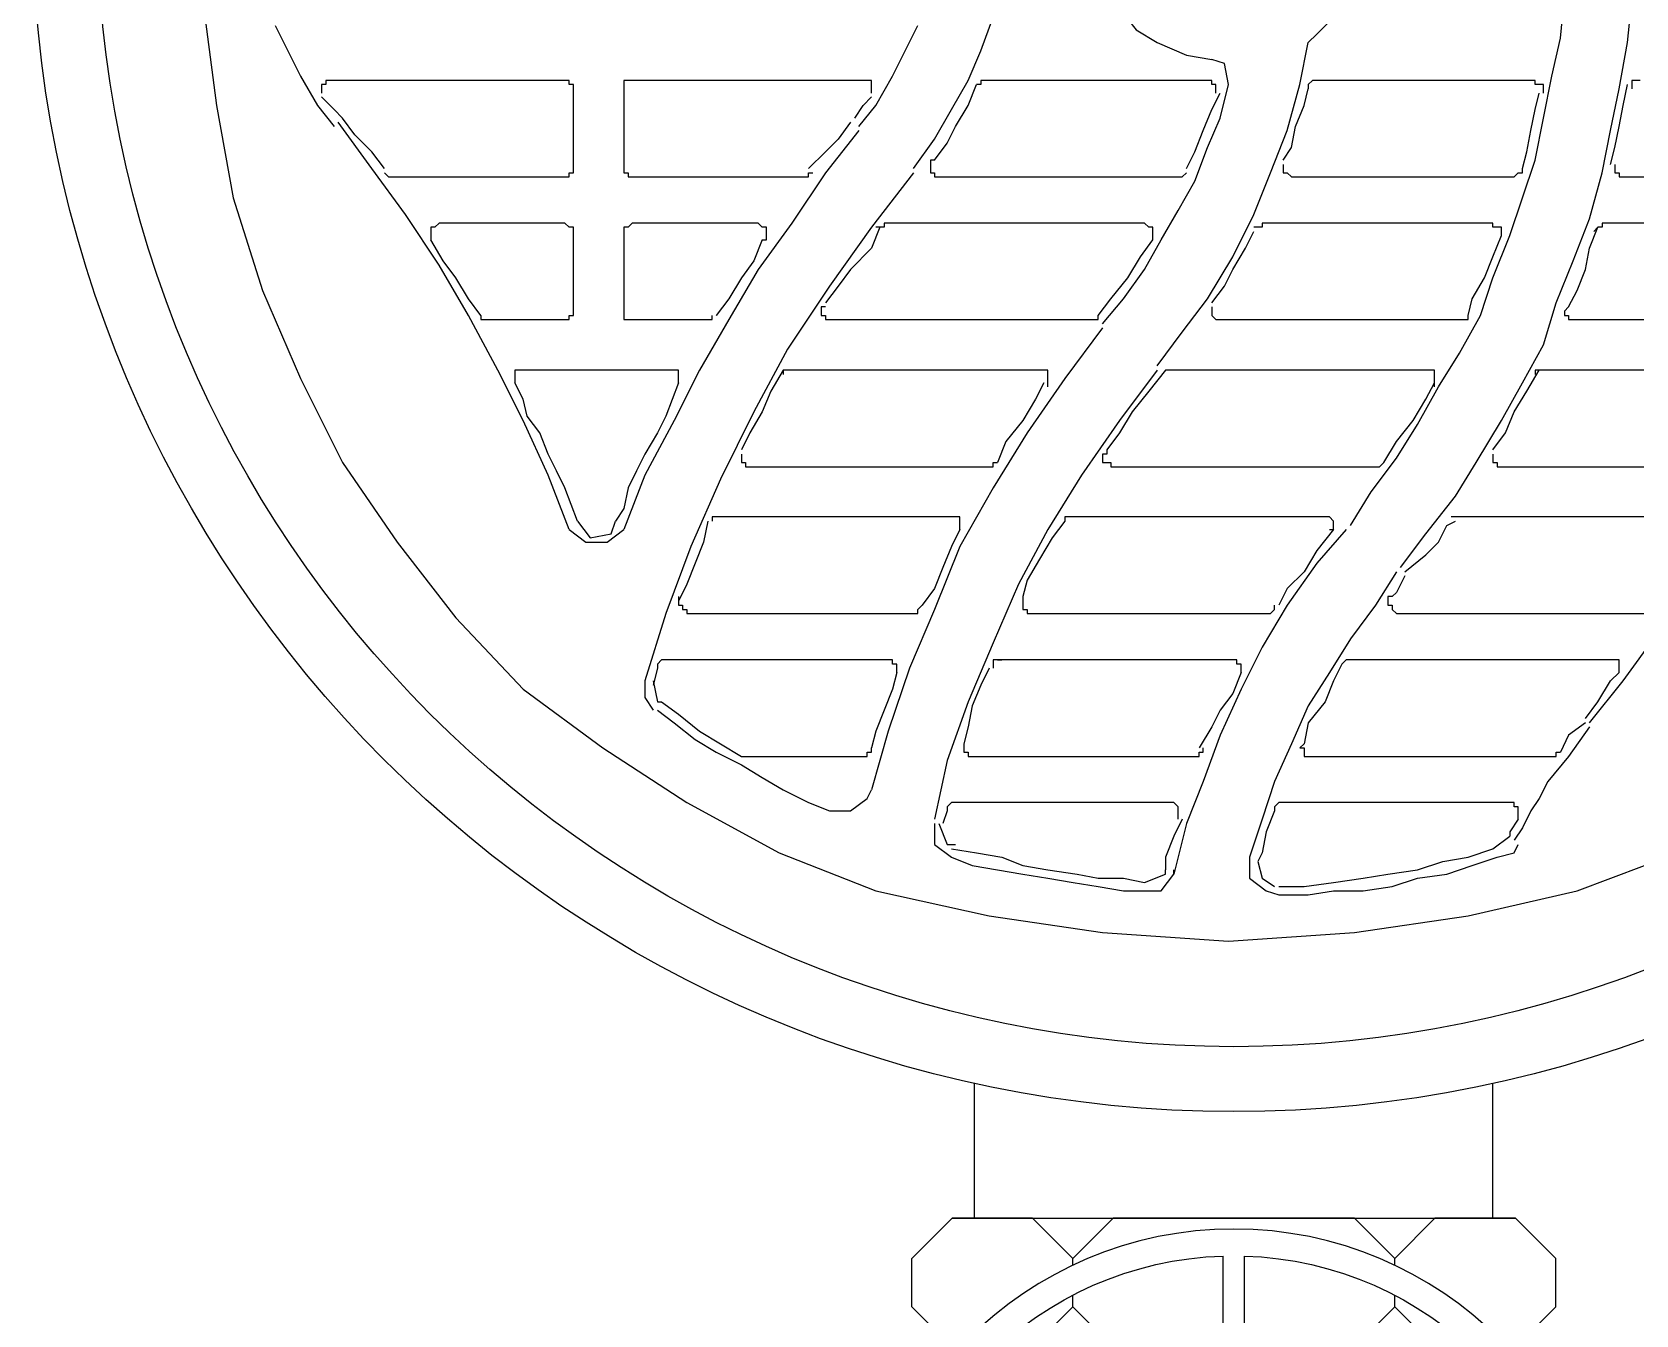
# Model space of a CAD drawing. Extents: x -14808 to 281570, y -29214 to 19989.
# Drawn here: x 309.2 to 482.1, y 10283 to 10421.3 of the extents above; entities that cross this region are included whole.
import ezdxf

# ---------------------------------------------------------------- set-up
doc = ezdxf.new("R2010")
doc.units = 0
doc.header["$LTSCALE"] = 0.25
doc.layers.add('PW-EQPM', color=31, linetype='Continuous')

# ---------------------------------------------------------------- blocks, each defined once
blk = doc.blocks.new('GV-40-T')
for p, q in [((-30, 68.25), (-26.25, 72)), ((26.25, 72), (-26.25, 72)), ((-26.25, 72), (-18.75, 72)), ((-15, 68.25), (-18.75, 72)), ((-15, 68.25), (-11.25, 72)), ((-11.25, 72), (11.25, 72)), ((15, 68.25), (11.25, 72)), ((15, 68.25), (18.75, 72)), ((18.75, 72), (26.25, 72)), ((30, 68.25), (26.25, 72)), ((-30, 63.75), (-30, 68.25)), ((-15, 67.62), (-15, 68.25)), ((-1, 39.87), (-1, 68.48)), ((1, 39.87), (1, 68.48)), ((15, 67.62), (15, 68.25)), ((30, 63.75), (30, 68.25)), ((-15, 63.75), (-15, 64.83)), ((15, 63.75), (15, 64.83)), ((-30, 63.75), (-26.25, 60)), ((-15, 63.75), (-18.61, 60.14)), ((-15, 63.75), (-11.25, 60)), ((15, 63.75), (11.25, 60)), ((15, 63.75), (18.61, 60.14)), ((30, 63.75), (26.25, 60)), ((-25.48, 60), (-26.25, 60)), ((-26.25, 60), (-25.48, 60)), ((-21.91, 60), (-1, 60)), ((-19.78, 60), (-21.91, 60)), ((21.91, 60), (1, 60)), ((19.78, 60), (21.91, 60)), ((25.48, 60), (26.25, 60)), ((26.25, 60), (25.48, 60)), ((26.25, 60), (26.25, 59.15)), ((-24.85, 56.95), (-24.85, 37)), ((26.25, 55.16), (26.25, 37)), ((-3.87, 37), (-32.48, 37)), ((-1.19, 36.2), (-0.2, 36.2)), ((-1.19, 36.2), (-0.2, 36.2)), ((-1.19, 36.2), (-1.19, 35.8)), ((-1.19, 36.2), (-1.19, 35.8)), ((-0.2, 37.19), (-0.2, 36.2)), ((0.2, 37.19), (-0.2, 37.19)), ((0.2, 37.19), (-0.2, 37.19)), ((-0.2, 37.19), (-0.2, 36.2)), ((0.2, 37.19), (0.2, 36.2)), ((0.2, 37.19), (0.2, 36.2)), ((0.2, 36.2), (1.19, 36.2)), ((0.2, 36.2), (1.19, 36.2)), ((1.19, 36.2), (1.19, 35.8)), ((1.19, 36.2), (1.19, 35.8)), ((3.87, 37), (32.48, 37)), ((-3.87, 35), (-32.48, 35)), ((-24.85, 35), (-24.85, 15.05)), ((-1.19, 35.8), (-0.2, 35.8)), ((-1.19, 35.8), (-0.2, 35.8)), ((-0.2, 35.8), (-0.2, 34.81)), ((-0.2, 35.8), (-0.2, 34.81)), ((0.2, 34.81), (-0.2, 34.81)), ((0.2, 34.81), (-0.2, 34.81)), ((0.2, 35.8), (1.19, 35.8)), ((0.2, 35.8), (0.2, 34.81)), ((0.2, 35.8), (0.2, 34.81)), ((0.2, 35.8), (1.19, 35.8)), ((3.87, 35), (32.48, 35)), ((26.25, 35), (26.25, 16.84)), ((-1, 32.13), (-1, 3.52)), ((1, 32.13), (1, 3.52)), ((-30, 8.25), (-26.25, 12)), ((-26.25, 12), (-25.48, 12)), ((-26.25, 12), (-25.48, 12)), ((-21.91, 12), (-1, 12)), ((-21.91, 12), (-19.78, 12)), ((-15, 8.25), (-11.25, 12)), ((1, 12), (21.91, 12)), ((15, 8.25), (11.25, 12)), ((19.78, 12), (21.91, 12)), ((25.48, 12), (26.25, 12)), ((25.48, 12), (26.25, 12)), ((26.25, 12.85), (26.25, 12)), ((30, 8.25), (26.25, 12)), ((-15, 8.25), (-18.61, 11.86)), ((15, 8.25), (18.61, 11.86)), ((-30, 8.25), (-30, 3.75)), ((-15, 8.25), (-15, 7.17)), ((15, 8.25), (15, 7.17)), ((30, 8.25), (30, 3.75)), ((-30, 3.75), (-26.25, 0)), ((-15, 3.75), (-18.75, 0)), ((-15, 4.38), (-15, 3.75)), ((-15, 3.75), (-11.25, 0)), ((15, 3.75), (11.25, 0)), ((15, 4.38), (15, 3.75)), ((15, 3.75), (18.75, 0)), ((30, 3.75), (26.25, 0)), ((26.25, 0), (-26.25, 0)), ((-26.25, 0), (-18.75, 0)), ((-11.25, 0), (11.25, 0)), ((18.75, 0), (26.25, 0))]:
    blk.add_line(p, q)
for radius in [35, 2]:
    blk.add_circle((0, 36), radius)
for radius, start, end in [(32.5, 91.7632, 178.2368), (32.5, 1.7632, 88.2368), (24, 92.388, 177.612), (24, 2.388, 87.612), (4, 75.5225, 104.4775), (4, 165.5225, 194.4775), (4, 345.5225, 14.4775), (32.5, 181.7632, 268.2368), (24, 182.388, 267.612), (32.5, 271.7632, 358.2368), (24, 272.388, 357.612), (4, 255.5225, 284.4775)]:
    blk.add_arc((0, 36), radius, start, end)
blk = doc.blocks.new('P-10 Top')
at = {"lineweight": 25, "ltscale": 1.032}
for p, q in [((-183.62, -130.45), (-183.62, -115.89)), ((-127.73, -130.45), (-127.73, -115.89))]:
    blk.add_line(p, q, dxfattribs=at)
blk.add_lwpolyline([(-266.72, -0.04), (-265.36, -10.46), (-263.54, -20.42), (-260.38, -30.38), (-256.3, -39.88), (-251.78, -48.94), (-245.88, -57.54), (-239.54, -65.7), (-232.3, -73.37), (-223.7, -79.72), (-214.64, -85.62), (-204.68, -91.04), (-194.26, -95.12), (-182.04, -97.84), (-169.82, -99.63), (-156.24, -100.56), (-142.66, -99.63), (-130.41, -97.84), (-118.66, -95.12), (-107.77, -91.04)])
at = {"color": 8}
for points in [[(-117.3, -77.02), (-113.68, -72.48), (-110.06, -67.5), (-106.87, -62.98), (-103.72, -57.54), (-101, -52.56), (-98.28, -47.11), (-96.02, -41.7), (-93.76, -36.26), (-91.94, -30.38), (-90.57, -24.94), (-89.21, -19.06), (-87.85, -13.15), (-86.96, -7.27), (-86.06, -1.4)], [(-117.3, -77.02), (-113.68, -72.48), (-110.06, -67.5), (-106.87, -62.98), (-103.72, -57.54), (-101, -52.56), (-98.28, -47.11), (-96.02, -41.7), (-93.76, -36.26), (-91.94, -30.38), (-90.57, -24.94), (-89.21, -19.06), (-87.85, -13.15), (-86.96, -7.27), (-86.06, -1.4)], [(-143.1, -55.74), (-140.84, -52.09), (-138.12, -48.47), (-135.86, -44.86), (-133.6, -40.77), (-131.34, -37.15), (-129.05, -33.1), (-127.72, -29.02), (-125.9, -24.47), (-124.54, -20.42), (-123.18, -16.34), (-122.28, -11.82), (-121.38, -7.27), (-120.45, -3.19), (-120.02, 1.32)], [(-143.1, -55.74), (-140.84, -52.09), (-138.12, -48.47), (-135.86, -44.86), (-133.6, -40.77), (-131.34, -37.15), (-129.05, -33.1), (-127.72, -29.02), (-125.9, -24.47), (-124.54, -20.42), (-123.18, -16.34), (-122.28, -11.82), (-121.38, -7.27), (-120.45, -3.19), (-120.02, 1.32)], [(-137.68, -60.26), (-134.96, -56.64), (-131.77, -52.56), (-129.52, -48.94), (-126.79, -44.42), (-124.54, -40.34), (-122.28, -36.26), (-120.92, -31.74), (-119.09, -27.19), (-117.3, -22.68), (-115.94, -17.7), (-115.04, -13.15), (-114.11, -8.64), (-113.22, -3.66), (-112.75, 0.86)], [(-137.68, -60.26), (-134.96, -56.64), (-131.77, -52.56), (-129.52, -48.94), (-126.79, -44.42), (-124.54, -40.34), (-122.28, -36.26), (-120.92, -31.74), (-119.09, -27.19), (-117.3, -22.68), (-115.94, -17.7), (-115.04, -13.15), (-114.11, -8.64), (-113.22, -3.66), (-112.75, 0.86)], [(-190.2, -17.23), (-187.94, -14.08), (-186.12, -10.89), (-184.3, -7.74), (-182.93, -4.55), (-181.6, -0.93)], [(-190.2, -17.23), (-187.94, -14.08), (-186.12, -10.89), (-184.3, -7.74), (-182.93, -4.55), (-181.6, -0.93)], [(-196.08, -12.72), (-194.26, -10.46), (-192.46, -7.27), (-191.1, -4.55), (-189.74, -1.83)], [(-259.02, -1.83), (-257.66, -4.55), (-256.3, -7.27), (-254.48, -10.46), (-252.68, -12.72)], [(-196.08, -12.72), (-194.26, -10.46), (-192.46, -7.27), (-191.1, -4.55), (-189.74, -1.83)], [(-259.02, -1.83), (-257.66, -4.55), (-256.3, -7.27), (-254.48, -10.46), (-252.68, -12.72)], [(-158.04, 26.69), (-160.76, 25.76), (-163.94, 24.86), (-166.2, 23.5), (-168, 21.24), (-169.82, 18.99), (-171.18, 16.26), (-172.08, 13.54), (-172.54, 10.39), (-172.08, 7.67), (-171.18, 4.48), (-169.82, 2.22), (-168, -0.04), (-166.2, -2.29), (-163.94, -3.66), (-160.76, -5.02), (-158.04, -5.48)], [(-158.04, 26.69), (-160.76, 25.76), (-163.94, 24.86), (-166.2, 23.5), (-168, 21.24), (-169.82, 18.99), (-171.18, 16.26), (-172.08, 13.54), (-172.54, 10.39), (-172.08, 7.67), (-171.18, 4.48), (-169.82, 2.22), (-168, -0.04), (-166.2, -2.29), (-163.94, -3.66), (-160.76, -5.02), (-158.04, -5.48)], [(-146.71, -2.76), (-145.35, -1.4), (-143.1, 1.32), (-141.73, 3.15), (-140.84, 4.94), (-140.37, 6.77), (-139.94, 10.39), (-139.94, 12.65), (-140.37, 14.47), (-140.84, 16.26), (-141.73, 18.09), (-143.1, 19.88), (-145.35, 22.61), (-146.71, 23.5)], [(-146.71, -2.76), (-145.35, -1.4), (-143.1, 1.32), (-141.73, 3.15), (-140.84, 4.94), (-140.37, 6.77), (-139.94, 10.39), (-139.94, 12.65), (-140.37, 14.47), (-140.84, 16.26), (-141.73, 18.09), (-143.1, 19.88), (-145.35, 22.61), (-146.71, 23.5)], [(-146.71, -2.76), (-147.64, -3.66)], [(-146.71, -2.76), (-147.64, -3.66)], [(-163.94, -38.51), (-161.22, -34.9), (-158.5, -31.28), (-155.78, -26.76), (-153.52, -22.21), (-151.69, -17.7), (-149.9, -13.15), (-148.54, -8.17), (-147.64, -3.66)], [(-163.94, -38.51), (-161.22, -34.9), (-158.5, -31.28), (-155.78, -26.76), (-153.52, -22.21), (-151.69, -17.7), (-149.9, -13.15), (-148.54, -8.17), (-147.64, -3.66)], [(-156.24, -8.17), (-156.67, -5.91), (-158.04, -5.48)], [(-156.24, -8.17), (-156.67, -5.91), (-158.04, -5.48)], [(-253.14, -7.74), (-253.14, -7.74), (-253.14, -7.74), (-253.14, -7.74), (-253.14, -7.74), (-253.58, -7.74), (-253.58, -7.74), (-253.58, -8.17), (-254.04, -8.17), (-254.04, -8.17), (-254.04, -8.17), (-254.04, -8.17), (-254.04, -8.17), (-254.04, -8.64), (-254.04, -8.64), (-254.04, -8.64), (-254.04, -9.1), (-254.04, -9.1), (-254.04, -9.1), (-254.04, -9.1), (-254.04, -9.1), (-254.04, -9.1)], [(-228.22, -7.74), (-253.14, -7.74)], [(-226.86, -8.64), (-226.86, -8.64), (-226.86, -8.64), (-226.86, -8.17), (-226.86, -8.17), (-226.86, -8.17), (-227.32, -8.17), (-227.32, -8.17), (-227.32, -8.17), (-227.32, -7.74), (-227.32, -7.74), (-227.32, -7.74), (-227.32, -7.74), (-227.78, -7.74), (-227.78, -7.74), (-228.22, -7.74)], [(-226.86, -17.23), (-226.86, -8.64)], [(-220.54, -7.74), (-220.54, -7.74), (-220.54, -7.74), (-220.98, -7.74), (-220.98, -7.74), (-221.44, -7.74), (-221.44, -7.74), (-221.44, -8.17), (-221.44, -8.17), (-221.44, -8.17), (-221.44, -8.17), (-221.44, -8.17), (-221.44, -8.17), (-221.44, -8.64), (-221.44, -8.64), (-221.44, -8.64)], [(-221.44, -8.64), (-221.44, -17.23)], [(-195.62, -7.74), (-220.54, -7.74)], [(-194.72, -9.1), (-194.72, -9.1), (-194.72, -9.1), (-194.72, -9.1), (-194.72, -9.1), (-194.72, -9.1), (-194.72, -8.64), (-194.72, -8.64), (-194.72, -8.64), (-194.72, -8.17), (-194.72, -8.17), (-194.72, -8.17), (-194.72, -8.17), (-194.72, -8.17), (-194.72, -8.17), (-194.72, -7.74), (-194.72, -7.74), (-195.18, -7.74), (-195.18, -7.74), (-195.62, -7.74), (-195.62, -7.74), (-195.62, -7.74)], [(-187.94, -16.34), (-186.58, -14.51), (-185.66, -12.72), (-184.3, -10.46), (-183.4, -8.17)], [(-187.94, -16.34), (-186.58, -14.51), (-185.66, -12.72), (-184.3, -10.46), (-183.4, -8.17)], [(-182.93, -7.74), (-182.93, -7.74), (-182.93, -8.17), (-182.93, -8.17), (-183.4, -8.17), (-183.4, -8.17)], [(-183.4, -8.17), (-183.4, -8.17)], [(-182.5, -7.74), (-182.5, -7.74), (-182.5, -7.74), (-182.93, -7.74), (-182.93, -7.74), (-182.93, -7.74)], [(-182.93, -7.74), (-182.93, -7.74)], [(-158.5, -7.74), (-182.5, -7.74)], [(-169.82, -34), (-167.56, -31.28), (-165.3, -28.12), (-163.48, -24.94), (-161.65, -21.78), (-159.86, -18.59), (-158.5, -14.98), (-157.14, -11.82), (-156.24, -8.17)], [(-169.82, -34), (-167.56, -31.28), (-165.3, -28.12), (-163.48, -24.94), (-161.65, -21.78), (-159.86, -18.59), (-158.5, -14.98), (-157.14, -11.82), (-156.24, -8.17)], [(-157.6, -9.1), (-157.6, -9.1), (-157.6, -9.1), (-157.6, -8.64), (-157.6, -8.64), (-157.6, -8.64), (-157.6, -8.17), (-157.6, -8.17), (-157.6, -8.17), (-157.6, -8.17), (-158.04, -8.17), (-158.04, -8.17), (-158.04, -7.74), (-158.04, -7.74), (-158.04, -7.74), (-158.04, -7.74), (-158.5, -7.74), (-158.5, -7.74), (-158.5, -7.74)], [(-150.33, -16.34), (-149.44, -14.98), (-149, -12.72), (-148.08, -10.46), (-147.64, -8.64)], [(-150.33, -16.34), (-149.44, -14.98), (-149, -12.72), (-148.08, -10.46), (-147.64, -8.64)], [(-147.18, -7.74), (-147.64, -8.17), (-147.64, -8.17), (-147.64, -8.17), (-147.64, -8.17)], [(-147.64, -8.17), (-147.64, -8.17), (-147.64, -8.64)], [(-146.71, -7.74), (-146.71, -7.74), (-146.71, -7.74), (-146.71, -7.74), (-147.18, -7.74), (-147.18, -7.74)], [(-147.18, -7.74), (-147.18, -7.74)], [(-123.64, -7.74), (-146.71, -7.74)], [(-122.28, -9.1), (-122.28, -9.1), (-122.28, -8.64), (-122.28, -8.64), (-122.28, -8.17), (-122.74, -8.17), (-122.74, -8.17), (-122.74, -8.17), (-122.74, -8.17), (-123.18, -8.17), (-123.18, -7.74), (-123.18, -7.74), (-123.18, -7.74), (-123.18, -7.74), (-123.64, -7.74), (-123.64, -7.74)], [(-115.04, -16.8), (-114.58, -14.98), (-114.11, -12.72), (-113.68, -10.46), (-113.22, -8.17)], [(-115.04, -16.8), (-114.58, -14.98), (-114.11, -12.72), (-113.68, -10.46), (-113.22, -8.17)], [(-111.85, -7.74), (-111.85, -7.74), (-112.32, -7.74), (-112.32, -7.74), (-112.75, -7.74)], [(-112.75, -7.74), (-112.75, -8.17)], [(-112.75, -8.17), (-112.75, -8.17), (-112.75, -8.64)], [(-112.75, -8.17), (-112.75, -8.17), (-112.75, -8.17), (-112.75, -8.17), (-112.75, -8.17)], [(-254.04, -9.53), (-252.68, -10.89), (-251.78, -11.82)], [(-254.04, -9.53), (-252.68, -10.89), (-251.78, -11.82)], [(-196.54, -11.82), (-195.62, -10.46), (-194.72, -9.53)], [(-196.54, -11.82), (-195.62, -10.46), (-194.72, -9.53)], [(-160.76, -17.23), (-159.86, -15.44), (-158.96, -13.15), (-158.04, -10.89), (-157.14, -9.1)], [(-160.76, -17.23), (-159.86, -15.44), (-158.96, -13.15), (-158.04, -10.89), (-157.14, -9.1)], [(-124.54, -17.23), (-124.07, -15.44), (-123.64, -13.15), (-123.18, -10.89), (-122.74, -9.1)], [(-124.54, -17.23), (-124.07, -15.44), (-123.64, -13.15), (-123.18, -10.89), (-122.74, -9.1)], [(-247.24, -17.23), (-248.6, -15.44), (-250.42, -13.61), (-251.78, -11.82)], [(-247.24, -17.23), (-248.6, -15.44), (-250.42, -13.61), (-251.78, -11.82)], [(-227.32, -56.18), (-229.58, -50.3), (-232.3, -44.42), (-235.02, -38.98), (-238.18, -33.1), (-241.36, -27.66), (-244.98, -22.21), (-248.6, -17.23), (-252.22, -12.25)], [(-227.32, -56.18), (-229.58, -50.3), (-232.3, -44.42), (-235.02, -38.98), (-238.18, -33.1), (-241.36, -27.66), (-244.98, -22.21), (-248.6, -17.23), (-252.22, -12.25)], [(-196.08, -13.15), (-199.7, -17.7), (-203.32, -23.14), (-206.94, -28.12), (-210.12, -33.53), (-213.28, -38.98), (-216, -44.42), (-219.18, -50.3), (-221.44, -56.18)], [(-196.08, -13.15), (-199.7, -17.7), (-203.32, -23.14), (-206.94, -28.12), (-210.12, -33.53), (-213.28, -38.98), (-216, -44.42), (-219.18, -50.3), (-221.44, -56.18)], [(-196.98, -12.25), (-198.34, -14.08), (-199.7, -15.44), (-201.52, -17.23)], [(-196.98, -12.25), (-198.34, -14.08), (-199.7, -15.44), (-201.52, -17.23)], [(-228.22, -18.13), (-227.78, -18.13), (-227.78, -18.13), (-227.32, -18.13), (-227.32, -17.7), (-227.32, -17.7), (-227.32, -17.7), (-227.32, -17.7), (-227.32, -17.7), (-227.32, -17.7), (-226.86, -17.7), (-226.86, -17.7), (-226.86, -17.23), (-226.86, -17.23), (-226.86, -17.23), (-226.86, -17.23)], [(-221.44, -17.23), (-221.44, -17.23), (-221.44, -17.23), (-221.44, -17.23), (-221.44, -17.7), (-221.44, -17.7), (-221.44, -17.7), (-221.44, -17.7), (-221.44, -17.7), (-221.44, -17.7), (-221.44, -17.7), (-220.98, -17.7), (-220.98, -18.13), (-220.54, -18.13), (-220.54, -18.13), (-220.54, -18.13)], [(-187.94, -16.34), (-188.38, -16.34), (-188.38, -16.8), (-188.38, -16.8), (-188.38, -16.8), (-188.38, -17.23), (-188.38, -17.23), (-188.38, -17.23), (-188.38, -17.23), (-188.38, -17.23), (-188.38, -17.7), (-188.38, -17.7), (-187.94, -17.7), (-187.94, -17.7), (-187.94, -17.7), (-187.94, -17.7), (-187.94, -17.7), (-187.94, -17.7), (-187.94, -18.13), (-187.48, -18.13), (-187.48, -18.13), (-187.48, -18.13)], [(-150.33, -16.8), (-150.33, -16.8), (-150.33, -17.23), (-150.33, -17.23), (-150.33, -17.23), (-150.33, -17.23), (-150.33, -17.23), (-150.33, -17.7), (-149.9, -17.7), (-149.9, -17.7), (-149.9, -17.7), (-149.9, -17.7), (-149.9, -17.7), (-149.9, -17.7), (-149.9, -17.7), (-149.44, -18.13), (-149.44, -18.13), (-149.44, -18.13), (-149, -18.13)], [(-124.54, -17.7), (-124.54, -17.23), (-124.54, -17.23)], [(-114.58, -16.8), (-114.58, -17.23), (-114.58, -17.23), (-114.58, -17.23), (-114.58, -17.23), (-114.58, -17.23), (-114.58, -17.23), (-114.58, -17.7), (-114.58, -17.7), (-114.58, -17.7), (-114.11, -17.7), (-114.11, -17.7), (-114.11, -17.7), (-114.11, -17.7), (-114.11, -18.13), (-114.11, -18.13), (-113.68, -18.13), (-113.68, -18.13), (-113.68, -18.13)], [(-247.24, -17.7), (-247.24, -17.7), (-247.24, -17.7), (-247.24, -17.7), (-246.8, -18.13)], [(-247.24, -17.7), (-247.24, -17.7), (-247.24, -17.7)], [(-246.8, -18.13), (-246.8, -18.13), (-246.34, -18.13)], [(-246.34, -18.13), (-228.22, -18.13)], [(-246.34, -18.13), (-246.34, -18.13)], [(-220.54, -18.13), (-201.96, -18.13)], [(-190.2, -17.7), (-194.72, -23.57), (-199.24, -29.92), (-203.78, -36.72), (-207.4, -43.49), (-211.02, -50.73), (-214.2, -58), (-216.9, -65.24), (-219.18, -72.48)], [(-190.2, -17.7), (-194.72, -23.57), (-199.24, -29.92), (-203.78, -36.72), (-207.4, -43.49), (-211.02, -50.73), (-214.2, -58), (-216.9, -65.24), (-219.18, -72.48)], [(-201.96, -18.13), (-201.96, -18.13), (-201.52, -18.13), (-201.52, -18.13)], [(-201.52, -18.13), (-201.52, -17.7), (-201.52, -17.7), (-201.52, -17.7), (-201.52, -17.7)], [(-201.52, -17.7), (-201.52, -17.7), (-201.06, -17.7)], [(-187.48, -18.13), (-161.65, -18.13)], [(-161.65, -18.13), (-161.65, -18.13), (-161.22, -18.13), (-161.22, -18.13), (-161.22, -18.13), (-160.76, -17.7)], [(-160.76, -17.7), (-160.76, -17.7)], [(-160.76, -17.7), (-160.76, -17.7), (-160.76, -17.7), (-160.76, -17.7), (-160.76, -17.7), (-160.76, -17.7)], [(-160.76, -17.7), (-160.76, -17.7)], [(-149, -18.13), (-125.43, -18.13)], [(-125.43, -18.13), (-125.43, -18.13), (-125.43, -18.13), (-125.43, -18.13), (-125, -17.7), (-125, -17.7)], [(-125, -17.7), (-124.54, -17.7), (-124.54, -17.7), (-124.54, -17.7), (-124.54, -17.7)], [(-125, -17.7), (-125, -17.7)], [(-113.68, -18.13), (-90.57, -18.13)], [(-241.36, -23.14), (-241.36, -23.14), (-241.36, -23.14), (-241.82, -23.57), (-241.82, -23.57), (-241.82, -23.57), (-242.26, -23.57), (-242.26, -23.57), (-242.26, -23.57), (-242.26, -23.57), (-242.26, -23.57), (-242.26, -23.57), (-242.26, -24.04), (-242.26, -24.04), (-242.26, -24.47), (-242.26, -24.47), (-242.26, -24.47), (-242.26, -24.47), (-242.26, -24.47), (-242.26, -24.47), (-242.26, -24.94), (-242.26, -24.94)], [(-228.22, -23.14), (-241.36, -23.14)], [(-226.86, -24.47), (-226.86, -24.47), (-226.86, -24.04), (-226.86, -24.04), (-226.86, -24.04), (-226.86, -23.57), (-227.32, -23.57), (-227.32, -23.57), (-227.32, -23.57), (-227.32, -23.57), (-227.32, -23.57), (-227.32, -23.57), (-227.32, -23.57), (-227.78, -23.14), (-227.78, -23.14), (-228.22, -23.14)], [(-220.54, -23.14), (-220.54, -23.14), (-220.54, -23.14), (-220.98, -23.57), (-220.98, -23.57), (-221.44, -23.57), (-221.44, -23.57), (-221.44, -23.57), (-221.44, -23.57), (-221.44, -23.57), (-221.44, -23.57), (-221.44, -24.04), (-221.44, -24.04), (-221.44, -24.04), (-221.44, -24.47), (-221.44, -24.47)], [(-207.4, -23.14), (-220.54, -23.14)], [(-206.5, -24.94), (-206.04, -24.94), (-206.04, -24.47), (-206.04, -24.47), (-206.04, -24.47), (-206.04, -24.47), (-206.04, -24.47), (-206.04, -24.47), (-206.04, -24.04), (-206.04, -24.04), (-206.04, -23.57), (-206.04, -23.57), (-206.5, -23.57), (-206.5, -23.57), (-206.5, -23.57), (-206.5, -23.57), (-206.5, -23.57), (-206.5, -23.57), (-206.5, -23.57), (-206.94, -23.14), (-206.94, -23.14), (-207.4, -23.14)], [(-193.82, -23.57), (-194.72, -25.83), (-196.98, -28.12), (-198.34, -29.92), (-199.7, -31.74)], [(-193.82, -23.57), (-194.72, -25.83), (-196.98, -28.12), (-198.34, -29.92), (-199.7, -31.74)], [(-193.82, -23.57), (-193.82, -23.57), (-194.26, -23.57)], [(-193.36, -23.57), (-193.36, -23.57), (-193.82, -23.57), (-193.82, -23.57), (-193.82, -23.57)], [(-193.36, -23.14), (-193.36, -23.14), (-193.36, -23.14), (-193.36, -23.57)], [(-165.3, -23.14), (-193.36, -23.14)], [(-164.38, -24.94), (-164.38, -24.94), (-164.38, -24.47), (-164.38, -24.47), (-164.38, -24.47), (-164.38, -24.47), (-164.38, -24.04), (-164.38, -24.04), (-164.38, -24.04), (-164.38, -23.57), (-164.38, -23.57), (-164.38, -23.57), (-164.38, -23.57), (-164.38, -23.57), (-164.84, -23.57), (-164.84, -23.57), (-165.3, -23.14), (-165.3, -23.14), (-165.3, -23.14)], [(-158.04, -31.74), (-156.67, -29.92), (-155.78, -28.12), (-154.42, -25.83), (-153.52, -24.04)], [(-158.04, -31.74), (-156.67, -29.92), (-155.78, -28.12), (-154.42, -25.83), (-153.52, -24.04)], [(-153.06, -23.57), (-153.52, -23.57)], [(-152.62, -23.57), (-152.62, -23.57), (-153.06, -23.57), (-153.06, -23.57), (-153.06, -23.57), (-153.06, -23.57)], [(-152.16, -23.14), (-152.62, -23.14), (-152.62, -23.14), (-152.62, -23.14), (-152.62, -23.57), (-152.62, -23.57)], [(-152.62, -23.57), (-152.62, -23.57)], [(-127.72, -23.14), (-152.16, -23.14)], [(-126.79, -24.47), (-126.79, -24.47), (-126.79, -24.47), (-126.79, -24.47), (-126.79, -24.47), (-126.79, -24.04), (-126.79, -24.04), (-126.79, -24.04), (-126.79, -23.57), (-126.79, -23.57), (-126.79, -23.57), (-127.26, -23.57), (-127.26, -23.57), (-127.26, -23.57), (-127.72, -23.57), (-127.72, -23.57), (-127.72, -23.14), (-127.72, -23.14), (-127.72, -23.14)], [(-119.56, -32.17), (-118.66, -30.38), (-117.73, -28.12), (-117.3, -25.83), (-116.4, -23.57)], [(-119.56, -32.17), (-118.66, -30.38), (-117.73, -28.12), (-117.3, -25.83), (-116.4, -23.57)], [(-116.4, -23.57), (-116.83, -24.04), (-116.83, -24.04)], [(-115.94, -23.14), (-115.94, -23.14), (-115.94, -23.14), (-115.94, -23.57), (-116.4, -23.57), (-116.4, -23.57)], [(-116.4, -23.57), (-116.4, -23.57), (-116.4, -23.57), (-116.4, -23.57), (-116.4, -23.57)], [(-116.4, -23.57), (-116.4, -23.57)], [(-92.4, -23.14), (-115.94, -23.14)], [(-236.84, -33.1), (-238.18, -31.28), (-239.54, -29.02), (-240.9, -27.19), (-242.26, -24.94)], [(-236.84, -33.1), (-238.18, -31.28), (-239.54, -29.02), (-240.9, -27.19), (-242.26, -24.94)], [(-226.86, -32.64), (-226.86, -24.47)], [(-221.44, -24.47), (-221.44, -32.64)], [(-206.5, -24.94), (-207.4, -27.19), (-208.76, -29.02), (-210.12, -31.28), (-211.48, -33.1)], [(-206.5, -24.94), (-207.4, -27.19), (-208.76, -29.02), (-210.12, -31.28), (-211.48, -33.1)], [(-170.28, -33.1), (-168.92, -31.28), (-167.1, -29.02), (-165.74, -26.76), (-164.38, -24.94)], [(-170.28, -33.1), (-168.92, -31.28), (-167.1, -29.02), (-165.74, -26.76), (-164.38, -24.94)], [(-130.41, -33.1), (-129.98, -31.28), (-128.62, -29.02), (-127.72, -26.76), (-126.79, -24.47)], [(-130.41, -33.1), (-129.98, -31.28), (-128.62, -29.02), (-127.72, -26.76), (-126.79, -24.47)], [(-228.22, -33.53), (-227.78, -33.53), (-227.78, -33.53), (-227.32, -33.53), (-227.32, -33.53), (-227.32, -33.53), (-227.32, -33.53), (-227.32, -33.53), (-227.32, -33.1), (-227.32, -33.1), (-226.86, -33.1), (-226.86, -33.1), (-226.86, -33.1), (-226.86, -33.1), (-226.86, -32.64), (-226.86, -32.64)], [(-221.44, -32.64), (-221.44, -32.64), (-221.44, -33.1), (-221.44, -33.1), (-221.44, -33.1), (-221.44, -33.1), (-221.44, -33.1), (-221.44, -33.1), (-221.44, -33.53), (-221.44, -33.53), (-221.44, -33.53), (-220.98, -33.53), (-220.98, -33.53), (-220.54, -33.53), (-220.54, -33.53), (-220.54, -33.53)], [(-199.7, -32.17), (-200.16, -32.17), (-200.16, -32.64), (-200.16, -32.64), (-200.16, -32.64), (-200.16, -32.64), (-200.16, -32.64), (-200.16, -33.1), (-200.16, -33.1), (-200.16, -33.1), (-199.7, -33.1), (-199.7, -33.1), (-199.7, -33.53), (-199.24, -33.53), (-199.24, -33.53), (-199.24, -33.53), (-199.24, -33.53), (-199.24, -33.53), (-198.8, -33.53)], [(-158.04, -32.17), (-158.04, -32.17), (-158.04, -32.64), (-158.04, -32.64), (-158.04, -32.64), (-158.04, -32.64), (-158.04, -32.64), (-158.04, -33.1), (-158.04, -33.1), (-158.04, -33.1), (-158.04, -33.1), (-158.04, -33.1), (-157.6, -33.53), (-157.6, -33.53), (-157.6, -33.53), (-157.14, -33.53), (-157.14, -33.53), (-157.14, -33.53), (-157.14, -33.53)], [(-119.56, -32.17), (-120.02, -32.64), (-120.02, -32.64), (-120.02, -32.64), (-120.02, -32.64), (-120.02, -32.64), (-120.02, -33.1), (-119.56, -33.1), (-119.56, -33.1), (-119.56, -33.1), (-119.56, -33.1), (-119.56, -33.1), (-119.56, -33.53), (-119.56, -33.53), (-119.56, -33.53), (-119.09, -33.53), (-119.09, -33.53), (-118.66, -33.53), (-118.66, -33.53)], [(-236.84, -33.1), (-236.84, -33.1), (-236.84, -33.53), (-236.84, -33.53), (-236.84, -33.53)], [(-236.84, -33.1), (-236.84, -33.1)], [(-236.84, -33.53), (-236.38, -33.53), (-236.38, -33.53), (-236.38, -33.53)], [(-236.38, -33.53), (-228.22, -33.53)], [(-236.38, -33.53), (-236.38, -33.53)], [(-220.54, -33.53), (-212.38, -33.53)], [(-212.38, -33.53), (-212.38, -33.53), (-211.92, -33.53), (-211.92, -33.53), (-211.92, -33.53)], [(-211.92, -33.53), (-211.92, -33.53), (-211.92, -33.53), (-211.92, -33.1)], [(-211.48, -33.1), (-211.48, -33.1)], [(-211.48, -33.1), (-211.48, -33.1)], [(-198.8, -33.53), (-171.18, -33.53)], [(-169.82, -34.43), (-173.9, -39.88), (-177.95, -45.75), (-181.6, -51.66), (-185.22, -58), (-187.94, -64.78), (-190.64, -71.12), (-192.92, -77.92), (-194.72, -84.26)], [(-169.82, -34.43), (-173.9, -39.88), (-177.95, -45.75), (-181.6, -51.66), (-185.22, -58), (-187.94, -64.78), (-190.64, -71.12), (-192.92, -77.92), (-194.72, -84.26)], [(-171.18, -33.53), (-171.18, -33.53), (-170.72, -33.53)], [(-170.72, -33.53), (-170.72, -33.53)], [(-170.72, -33.53), (-170.72, -33.53), (-170.28, -33.53), (-170.28, -33.53), (-170.28, -33.53)], [(-170.28, -33.1), (-170.28, -33.1)], [(-170.28, -33.53), (-170.28, -33.1)], [(-157.14, -33.53), (-131.34, -33.53)], [(-131.34, -33.53), (-131.34, -33.53), (-131.34, -33.53), (-131.34, -33.53), (-130.88, -33.53), (-130.88, -33.53)], [(-130.88, -33.53), (-130.41, -33.53), (-130.41, -33.1), (-130.41, -33.1), (-130.41, -33.1), (-130.41, -33.1)], [(-130.88, -33.53), (-130.88, -33.53)], [(-130.41, -33.1), (-130.41, -33.1)], [(-118.66, -33.53), (-95.12, -33.53)], [(-232.3, -38.98), (-232.3, -38.98), (-232.3, -38.98), (-232.3, -38.98), (-232.3, -38.98), (-232.76, -38.98), (-232.76, -38.98), (-232.76, -38.98), (-233.2, -38.98), (-233.2, -39.44), (-233.2, -39.44), (-233.2, -39.88), (-233.2, -39.88), (-233.2, -39.88), (-233.2, -39.88), (-233.2, -39.88), (-233.2, -40.34), (-233.2, -40.34), (-233.2, -40.34)], [(-216, -38.98), (-232.3, -38.98)], [(-215.54, -40.34), (-215.54, -40.34), (-215.54, -40.34), (-215.54, -39.88), (-215.54, -39.88), (-215.54, -39.88), (-215.54, -39.88), (-215.54, -39.88), (-215.54, -39.44), (-215.54, -39.44), (-215.54, -38.98), (-215.54, -38.98), (-215.54, -38.98), (-215.54, -38.98), (-216, -38.98), (-216, -38.98), (-216, -38.98), (-216, -38.98), (-216, -38.98)], [(-204.24, -38.98), (-205.58, -41.24), (-206.5, -43.49), (-207.86, -45.75), (-208.76, -47.58)], [(-204.24, -38.98), (-205.58, -41.24), (-206.5, -43.49), (-207.86, -45.75), (-208.76, -47.58)], [(-203.78, -38.98), (-203.78, -38.98), (-203.78, -38.98), (-204.24, -38.98), (-204.24, -39.44)], [(-204.24, -39.44), (-204.24, -39.44)], [(-203.32, -38.98), (-203.32, -38.98), (-203.78, -38.98), (-203.78, -38.98), (-203.78, -38.98)], [(-176.62, -38.98), (-203.32, -38.98)], [(-163.94, -38.98), (-168, -44.42), (-172.08, -50.3), (-175.7, -56.18), (-178.88, -62.05), (-181.6, -68.39), (-184.3, -74.74), (-186.58, -81.08), (-187.94, -87.42)], [(-163.94, -38.98), (-168, -44.42), (-172.08, -50.3), (-175.7, -56.18), (-178.88, -62.05), (-181.6, -68.39), (-184.3, -74.74), (-186.58, -81.08), (-187.94, -87.42)], [(-175.7, -40.77), (-175.7, -40.77), (-175.7, -40.34), (-175.7, -40.34), (-175.7, -39.88), (-175.7, -39.88), (-175.7, -39.88), (-175.7, -39.88), (-175.7, -39.88), (-175.7, -39.88), (-175.7, -39.44), (-175.7, -39.44), (-175.7, -39.44), (-175.7, -38.98), (-176.16, -38.98), (-176.16, -38.98), (-176.16, -38.98), (-176.16, -38.98), (-176.16, -38.98), (-176.16, -38.98), (-176.62, -38.98), (-176.62, -38.98)], [(-163.02, -38.98), (-164.84, -41.24), (-166.63, -43.49), (-168, -45.75), (-169.36, -47.58)], [(-163.02, -38.98), (-164.84, -41.24), (-166.63, -43.49), (-168, -45.75), (-169.36, -47.58)], [(-163.02, -38.98), (-163.02, -38.98)], [(-163.02, -38.98), (-163.02, -38.98)], [(-162.58, -38.98), (-162.58, -38.98), (-162.58, -38.98), (-163.02, -38.98), (-163.02, -38.98)], [(-162.12, -38.98), (-162.12, -38.98), (-162.12, -38.98), (-162.58, -38.98)], [(-134.96, -38.98), (-162.12, -38.98)], [(-134.5, -38.98), (-134.96, -38.98), (-134.96, -38.98), (-134.96, -38.98), (-134.96, -38.98)], [(-134.03, -39.88), (-134.03, -39.88), (-134.03, -39.88), (-134.03, -39.44), (-134.03, -39.44), (-134.03, -39.44), (-134.03, -38.98), (-134.5, -38.98), (-134.5, -38.98)], [(-134.5, -38.98), (-134.5, -38.98)], [(-127.72, -47.58), (-126.36, -45.75), (-125.43, -43.49), (-124.07, -41.24), (-122.74, -38.98)], [(-127.72, -47.58), (-126.36, -45.75), (-125.43, -43.49), (-124.07, -41.24), (-122.74, -38.98)], [(-122.74, -38.98), (-122.74, -38.98), (-122.74, -38.98), (-122.74, -38.98), (-123.18, -38.98), (-123.18, -39.44)], [(-123.18, -39.44), (-123.18, -39.44)], [(-122.28, -38.98), (-122.74, -38.98)], [(-122.28, -38.98), (-122.28, -38.98), (-122.28, -38.98), (-122.28, -38.98), (-122.28, -38.98), (-122.28, -38.98)], [(-97.38, -38.98), (-122.28, -38.98)], [(-226.42, -55.28), (-227.78, -51.66), (-228.68, -49.84), (-229.58, -48.04), (-230.5, -45.75), (-231.84, -43.96), (-232.3, -42.13), (-233.2, -40.34)], [(-226.42, -55.28), (-227.78, -51.66), (-228.68, -49.84), (-229.58, -48.04), (-230.5, -45.75), (-231.84, -43.96), (-232.3, -42.13), (-233.2, -40.34)], [(-215.54, -40.34), (-216.9, -43.96), (-217.82, -45.75), (-219.18, -48.04), (-220.08, -49.84), (-220.98, -51.66), (-221.44, -53.92), (-222.34, -55.28)], [(-215.54, -40.34), (-216.9, -43.96), (-217.82, -45.75), (-219.18, -48.04), (-220.08, -49.84), (-220.98, -51.66), (-221.44, -53.92), (-222.34, -55.28)], [(-176.16, -40.34), (-177.06, -42.13), (-178.42, -44.42), (-180.24, -46.68), (-181.14, -48.94)], [(-176.16, -40.34), (-177.06, -42.13), (-178.42, -44.42), (-180.24, -46.68), (-181.14, -48.94)], [(-139.48, -48.94), (-138.12, -46.68), (-136.32, -44.42), (-134.96, -42.13), (-134.03, -40.34)], [(-139.48, -48.94), (-138.12, -46.68), (-136.32, -44.42), (-134.96, -42.13), (-134.03, -40.34)], [(-134.03, -39.88), (-134.03, -39.88), (-134.03, -39.88)], [(-134.03, -40.34), (-134.03, -39.88)], [(-134.03, -40.77), (-134.03, -40.34), (-134.03, -40.34)], [(-208.76, -48.04), (-208.76, -48.04), (-208.76, -48.04), (-208.76, -48.04), (-208.76, -48.04), (-208.76, -48.47), (-208.76, -48.47), (-208.76, -48.94), (-208.76, -48.94), (-208.76, -48.94), (-208.76, -48.94), (-208.3, -48.94), (-208.3, -48.94), (-208.3, -49.4), (-208.3, -49.4), (-208.3, -49.4), (-208.3, -49.4), (-207.86, -49.4), (-207.86, -49.4)], [(-169.36, -47.58), (-169.36, -48.04), (-169.36, -48.04), (-169.82, -48.04), (-169.82, -48.04), (-169.82, -48.04), (-169.82, -48.04), (-169.82, -48.47), (-169.82, -48.47), (-169.82, -48.94), (-169.36, -48.94), (-169.36, -48.94), (-169.36, -48.94), (-169.36, -48.94), (-168.92, -48.94), (-168.92, -48.94), (-168.92, -49.4), (-168.92, -49.4), (-168.92, -49.4), (-168.92, -49.4), (-168.46, -49.4), (-168.46, -49.4)], [(-127.72, -48.04), (-127.72, -48.04), (-127.72, -48.04), (-127.72, -48.04), (-127.72, -48.04), (-127.72, -48.47), (-127.72, -48.47), (-127.72, -48.47), (-127.72, -48.94), (-127.72, -48.94), (-127.72, -48.94), (-127.72, -48.94), (-127.26, -48.94), (-127.26, -49.4), (-127.26, -49.4), (-126.79, -49.4), (-126.79, -49.4), (-126.79, -49.4), (-126.79, -49.4)], [(-207.86, -49.4), (-182.04, -49.4)], [(-182.04, -49.4), (-182.04, -49.4), (-182.04, -49.4), (-181.6, -49.4)], [(-181.6, -48.94), (-181.14, -48.94)], [(-181.6, -49.4), (-181.6, -49.4), (-181.6, -48.94), (-181.6, -48.94), (-181.6, -48.94)], [(-181.6, -49.4), (-181.6, -49.4)], [(-168.46, -49.4), (-140.37, -49.4)], [(-140.37, -49.4), (-139.94, -49.4), (-139.94, -49.4)], [(-139.94, -49.4), (-139.94, -49.4), (-139.94, -49.4), (-139.48, -48.94)], [(-139.94, -49.4), (-139.94, -49.4)], [(-139.48, -48.94), (-139.48, -48.94)], [(-139.48, -48.94), (-139.48, -48.94), (-139.48, -48.94)], [(-126.79, -49.4), (-101, -49.4)], [(-226.42, -55.28), (-225.06, -57.07), (-222.8, -56.64), (-222.34, -55.28)], [(-226.42, -55.28), (-225.06, -57.07), (-222.8, -56.64), (-222.34, -55.28)], [(-212.38, -55.28), (-212.84, -57.54), (-213.74, -59.8), (-214.64, -62.05), (-215.54, -63.88)], [(-212.38, -55.28), (-212.84, -57.54), (-213.74, -59.8), (-214.64, -62.05), (-215.54, -63.88)], [(-211.48, -54.82), (-211.92, -54.82)], [(-211.92, -54.82), (-211.92, -54.82), (-211.92, -54.82), (-211.92, -54.82), (-211.92, -54.82), (-211.92, -55.28)], [(-211.92, -55.28), (-211.92, -55.28)], [(-211.02, -54.82), (-211.02, -54.82), (-211.02, -54.82), (-211.48, -54.82), (-211.48, -54.82), (-211.48, -54.82)], [(-186.12, -54.82), (-211.02, -54.82)], [(-185.22, -56.18), (-185.22, -56.18), (-185.22, -55.74), (-185.22, -55.74), (-185.22, -55.28), (-185.22, -55.28), (-185.22, -55.28), (-185.22, -55.28), (-185.22, -55.28), (-185.22, -54.82), (-185.22, -54.82), (-185.22, -54.82), (-185.66, -54.82), (-185.66, -54.82), (-185.66, -54.82), (-186.12, -54.82), (-186.12, -54.82), (-186.12, -54.82), (-186.12, -54.82)], [(-173.9, -55.28), (-175.26, -57.07), (-176.62, -59.36), (-177.95, -61.62), (-178.42, -63.41)], [(-173.9, -55.28), (-175.26, -57.07), (-176.62, -59.36), (-177.95, -61.62), (-178.42, -63.41)], [(-173.44, -54.82), (-173.9, -54.82), (-173.9, -54.82), (-173.9, -54.82)], [(-173.9, -54.82), (-173.9, -54.82), (-173.9, -55.28)], [(-173.44, -54.82), (-173.44, -54.82), (-173.44, -54.82), (-173.44, -54.82), (-173.44, -54.82)], [(-145.82, -54.82), (-173.44, -54.82)], [(-145.35, -56.18), (-144.92, -56.18), (-144.92, -56.18), (-144.92, -56.18), (-144.92, -55.74), (-144.92, -55.74), (-144.92, -55.74), (-144.92, -55.28), (-144.92, -55.28), (-144.92, -55.28), (-144.92, -55.28), (-144.92, -55.28), (-145.35, -54.82), (-145.35, -54.82), (-145.35, -54.82), (-145.35, -54.82), (-145.35, -54.82), (-145.35, -54.82), (-145.35, -54.82), (-145.82, -54.82), (-145.82, -54.82), (-145.82, -54.82)], [(-137.22, -60.72), (-134.96, -58.9), (-133.6, -57.54), (-132.7, -55.74), (-131.77, -55.28)], [(-137.22, -60.72), (-134.96, -58.9), (-133.6, -57.54), (-132.7, -55.74), (-131.77, -55.28)], [(-132.24, -54.82), (-132.24, -54.82), (-132.24, -54.82)], [(-131.77, -54.82), (-131.77, -54.82), (-131.77, -54.82), (-131.77, -54.82), (-132.24, -54.82)], [(-131.34, -54.82), (-131.34, -54.82), (-131.77, -54.82), (-131.77, -54.82)], [(-104.62, -54.82), (-131.34, -54.82)], [(-227.32, -56.18), (-225.52, -57.54), (-223.24, -57.54), (-221.44, -56.18), (-221.44, -56.18)], [(-227.32, -56.18), (-225.52, -57.54), (-223.24, -57.54), (-221.44, -56.18), (-221.44, -56.18)], [(-185.22, -56.18), (-186.12, -58), (-187.02, -60.26), (-187.94, -62.52), (-189.28, -64.34)], [(-185.22, -56.18), (-186.12, -58), (-187.02, -60.26), (-187.94, -62.52), (-189.28, -64.34)], [(-143.56, -56.18), (-146.71, -59.8), (-149.9, -64.34), (-152.62, -68.86), (-154.88, -73.37), (-157.14, -78.35), (-158.96, -83.33), (-160.76, -87.88), (-162.12, -93.32)], [(-143.56, -56.18), (-146.71, -59.8), (-149.9, -64.34), (-152.62, -68.86), (-154.88, -73.37), (-157.14, -78.35), (-158.96, -83.33), (-160.76, -87.88), (-162.12, -93.32)], [(-144.92, -56.18), (-146.71, -58.43), (-148.08, -60.72), (-149.9, -62.52), (-150.8, -64.34)], [(-144.92, -56.18), (-146.71, -58.43), (-148.08, -60.72), (-149.9, -62.52), (-150.8, -64.34)], [(-138.12, -60.72), (-140.37, -64.34), (-143.1, -67.96), (-145.35, -71.58), (-147.64, -75.2), (-149.44, -79.28), (-151.26, -83.33), (-152.62, -87.42), (-153.98, -91.5)], [(-138.12, -60.72), (-140.37, -64.34), (-143.1, -67.96), (-145.35, -71.58), (-147.64, -75.2), (-149.44, -79.28), (-151.26, -83.33), (-152.62, -87.42), (-153.98, -91.5)], [(-137.22, -61.16), (-138.12, -62.98), (-138.58, -63.41)], [(-137.22, -61.16), (-138.12, -62.98), (-138.58, -63.41)], [(-215.54, -63.41), (-215.54, -63.41), (-215.54, -63.88), (-215.54, -63.88), (-215.54, -63.88), (-215.54, -64.34), (-215.54, -64.34), (-215.54, -64.34), (-215.54, -64.34), (-215.1, -64.34), (-215.1, -64.78), (-215.1, -64.78), (-214.64, -64.78), (-214.64, -64.78), (-214.64, -64.78), (-214.64, -65.24), (-214.64, -65.24), (-214.64, -65.24), (-214.2, -65.24)], [(-178.42, -63.41), (-178.42, -63.41), (-178.42, -63.41), (-178.42, -63.88), (-178.42, -63.88), (-178.42, -63.88), (-178.42, -64.34), (-178.42, -64.34), (-178.42, -64.34), (-178.42, -64.34), (-178.42, -64.34), (-178.42, -64.78), (-178.42, -64.78), (-177.95, -64.78), (-177.95, -64.78), (-177.95, -65.24), (-177.95, -65.24), (-177.95, -65.24), (-177.52, -65.24)], [(-138.58, -63.41), (-138.58, -63.41), (-138.58, -63.41), (-138.58, -63.41), (-139.04, -63.41), (-139.04, -63.88), (-139.04, -63.88), (-139.04, -63.88), (-139.04, -64.34), (-139.04, -64.34), (-138.58, -64.34), (-138.58, -64.34), (-138.58, -64.34), (-138.58, -64.78), (-138.58, -64.78), (-138.58, -64.78), (-138.58, -64.78), (-138.58, -64.78), (-138.12, -65.24), (-138.12, -65.24), (-138.12, -65.24), (-138.12, -65.24)], [(-214.2, -65.24), (-190.2, -65.24)], [(-190.2, -65.24), (-190.2, -65.24), (-189.74, -65.24), (-189.74, -65.24), (-189.74, -65.24), (-189.74, -64.78)], [(-189.74, -64.78), (-189.74, -64.78), (-189.74, -64.78), (-189.28, -64.34), (-189.28, -64.34), (-189.28, -64.34)], [(-189.74, -64.78), (-189.74, -64.78)], [(-189.28, -64.34), (-189.28, -64.34)], [(-177.52, -65.24), (-152.16, -65.24)], [(-152.16, -65.24), (-151.69, -65.24), (-151.69, -65.24), (-151.69, -65.24)], [(-151.69, -65.24), (-151.26, -64.78)], [(-151.26, -64.78), (-151.26, -64.34), (-151.26, -64.34)], [(-151.26, -64.78), (-151.26, -64.78), (-151.26, -64.78), (-151.26, -64.78)], [(-138.12, -65.24), (-110.06, -65.24)], [(-217.36, -70.22), (-217.36, -70.22), (-217.82, -70.68), (-217.82, -70.68), (-217.82, -70.68)], [(-217.82, -70.68), (-217.82, -71.12), (-217.82, -71.12)], [(-217.36, -70.22), (-217.36, -70.22)], [(-216.9, -70.22), (-216.9, -70.22), (-216.9, -70.22), (-216.9, -70.22), (-216.9, -70.22), (-217.36, -70.22)], [(-192.92, -70.22), (-216.9, -70.22)], [(-192, -71.58), (-192, -71.58), (-192, -71.58), (-192, -71.12), (-192, -71.12), (-192, -71.12), (-192, -71.12), (-192, -71.12), (-192, -70.68), (-192, -70.68), (-192.46, -70.68), (-192.46, -70.22), (-192.46, -70.22), (-192.46, -70.22), (-192.46, -70.22), (-192.46, -70.22), (-192.92, -70.22), (-192.92, -70.22), (-192.92, -70.22)], [(-181.6, -70.22), (-181.6, -70.22), (-181.6, -70.22), (-181.6, -70.68), (-181.6, -70.68), (-181.6, -70.68)], [(-181.6, -70.22), (-181.6, -70.22)], [(-181.14, -70.22), (-181.14, -70.22), (-181.6, -70.22)], [(-181.6, -70.68), (-181.6, -71.12)], [(-180.68, -70.22), (-180.68, -70.22), (-181.14, -70.22), (-180.68, -70.22)], [(-156.24, -70.22), (-180.68, -70.22)], [(-154.88, -71.58), (-154.88, -71.58), (-154.88, -71.58), (-154.88, -71.58), (-154.88, -71.12), (-154.88, -71.12), (-154.88, -71.12), (-154.88, -71.12), (-154.88, -70.68), (-155.34, -70.68), (-155.34, -70.68), (-155.34, -70.22), (-155.34, -70.22), (-155.78, -70.22), (-155.78, -70.22), (-155.78, -70.22), (-155.78, -70.22), (-155.78, -70.22), (-156.24, -70.22)], [(-144.02, -70.68), (-144.92, -72.48), (-145.82, -74.74), (-147.64, -77.02), (-148.08, -79.28)], [(-144.02, -70.68), (-144.92, -72.48), (-145.82, -74.74), (-147.64, -77.02), (-148.08, -79.28)], [(-143.56, -70.22), (-144.02, -70.68), (-144.02, -70.68)], [(-143.1, -70.22), (-143.56, -70.22), (-143.56, -70.22), (-143.56, -70.22)], [(-143.1, -70.22), (-143.1, -70.22)], [(-143.1, -70.22), (-143.1, -70.22), (-143.1, -70.22), (-143.1, -70.22)], [(-115.04, -70.22), (-143.1, -70.22)], [(-114.11, -71.58), (-114.11, -71.58), (-114.11, -71.58), (-114.11, -71.58), (-114.11, -71.58), (-114.11, -71.12), (-114.11, -71.12), (-114.11, -71.12), (-114.11, -71.12), (-114.11, -71.12), (-114.11, -71.12), (-114.11, -70.68), (-114.11, -70.68), (-114.11, -70.68), (-114.11, -70.22), (-114.11, -70.22), (-114.58, -70.22), (-114.58, -70.22), (-114.58, -70.22), (-115.04, -70.22), (-115.04, -70.22), (-115.04, -70.22)], [(-219.18, -72.48), (-219.18, -74.3), (-218.26, -75.66)], [(-219.18, -72.48), (-219.18, -74.3), (-218.26, -75.66)], [(-217.82, -71.12), (-218.26, -72.94)], [(-217.82, -71.12), (-218.26, -72.94)], [(-218.26, -72.48), (-217.82, -74.74), (-217.36, -74.74)], [(-218.26, -72.48), (-217.82, -74.74), (-217.36, -74.74)], [(-192, -71.58), (-192.46, -73.37), (-193.36, -75.66), (-194.26, -77.92), (-194.72, -79.72)], [(-192, -71.58), (-192.46, -73.37), (-193.36, -75.66), (-194.26, -77.92), (-194.72, -79.72)], [(-182.04, -71.12), (-182.93, -72.94), (-183.86, -75.2), (-184.3, -77.46), (-184.76, -79.28)], [(-182.04, -71.12), (-182.93, -72.94), (-183.86, -75.2), (-184.3, -77.46), (-184.76, -79.28)], [(-154.88, -71.58), (-155.78, -73.84), (-157.14, -75.66), (-158.04, -77.46), (-159.4, -79.72)], [(-154.88, -71.58), (-155.78, -73.84), (-157.14, -75.66), (-158.04, -77.46), (-159.4, -79.72)], [(-117.73, -76.56), (-116.4, -74.74), (-115.04, -72.48), (-114.11, -71.58)], [(-117.73, -76.56), (-116.4, -74.74), (-115.04, -72.48), (-114.11, -71.58)], [(-217.82, -75.66), (-216, -77.02), (-213.74, -78.82), (-211.48, -80.18), (-208.76, -81.54), (-206.5, -82.9), (-204.24, -84.26), (-201.52, -85.62), (-199.24, -86.52)], [(-217.82, -75.66), (-216, -77.02), (-213.74, -78.82), (-211.48, -80.18), (-208.76, -81.54), (-206.5, -82.9), (-204.24, -84.26), (-201.52, -85.62), (-199.24, -86.52)], [(-217.36, -74.74), (-215.54, -76.1), (-213.28, -77.92), (-211.02, -79.28), (-208.76, -80.64)], [(-217.36, -74.74), (-215.54, -76.1), (-213.28, -77.92), (-211.02, -79.28), (-208.76, -80.64)], [(-117.3, -77.46), (-119.56, -80.64), (-121.81, -83.33), (-122.74, -85.16), (-123.64, -86.52), (-124.54, -88.34), (-125.43, -89.67)], [(-117.3, -77.46), (-119.56, -80.64), (-121.81, -83.33), (-122.74, -85.16), (-123.64, -86.52), (-124.54, -88.34), (-125.43, -89.67)], [(-117.73, -77.02), (-119.56, -78.35), (-120.45, -80.18)], [(-117.73, -77.02), (-119.56, -78.35), (-120.45, -80.18)], [(-184.76, -79.28), (-184.76, -79.28), (-184.76, -79.28), (-184.76, -79.72), (-184.76, -79.72), (-184.76, -79.72), (-184.76, -79.72), (-184.76, -79.72), (-184.76, -80.18), (-184.3, -80.18), (-184.3, -80.18), (-184.3, -80.64), (-184.3, -80.64), (-184.3, -80.64), (-184.3, -80.64), (-184.3, -80.64), (-183.86, -80.64), (-183.86, -80.64), (-183.86, -80.64)], [(-148.08, -79.28), (-148.08, -79.28), (-148.08, -79.28), (-148.08, -79.28), (-148.54, -79.72), (-148.08, -79.72), (-148.08, -79.72), (-148.08, -79.72), (-148.08, -79.72), (-148.08, -80.18), (-148.08, -80.18), (-148.08, -80.18), (-148.08, -80.64), (-148.08, -80.64), (-147.64, -80.64), (-147.64, -80.64), (-147.64, -80.64), (-147.64, -80.64), (-147.64, -80.64)], [(-208.76, -80.64), (-208.3, -80.64)], [(-208.76, -80.64), (-208.76, -80.64), (-208.76, -80.64), (-208.76, -80.64), (-208.76, -80.64), (-208.76, -80.64), (-208.76, -80.64), (-208.76, -80.64), (-208.76, -80.64)], [(-208.3, -80.64), (-195.62, -80.64)], [(-195.62, -80.64), (-195.62, -80.64), (-195.62, -80.64), (-195.62, -80.64), (-195.62, -80.64), (-195.18, -80.64)], [(-195.18, -80.64), (-195.18, -80.18), (-194.72, -80.18), (-194.72, -80.18), (-194.72, -80.18)], [(-195.18, -80.64), (-195.18, -80.64)], [(-194.72, -80.18), (-194.72, -79.72), (-194.72, -79.72)], [(-183.86, -80.64), (-159.86, -80.64)], [(-159.86, -80.64), (-159.86, -80.64), (-159.86, -80.64), (-159.4, -80.64), (-159.4, -80.64), (-159.4, -80.64)], [(-159.4, -80.64), (-159.4, -80.64), (-159.4, -80.18), (-158.96, -80.18), (-158.96, -80.18), (-158.96, -79.72)], [(-159.4, -80.64), (-159.4, -80.64)], [(-158.96, -79.72), (-158.96, -79.72)], [(-147.64, -80.64), (-121.38, -80.64)], [(-121.38, -80.64), (-121.38, -80.64), (-121.38, -80.64), (-120.92, -80.64)], [(-120.92, -80.18), (-120.92, -80.18), (-120.45, -80.18)], [(-120.92, -80.64), (-120.92, -80.64), (-120.92, -80.64), (-120.92, -80.64), (-120.92, -80.18)], [(-199.24, -86.52), (-196.98, -86.52), (-195.18, -85.16), (-194.72, -84.26)], [(-199.24, -86.52), (-196.98, -86.52), (-195.18, -85.16), (-194.72, -84.26)], [(-186.12, -85.62), (-186.12, -85.62), (-186.12, -85.62), (-186.12, -85.62), (-186.12, -85.62), (-186.58, -86.06)], [(-186.58, -86.06), (-186.58, -86.06)], [(-186.58, -86.06), (-186.58, -86.06), (-186.58, -86.06), (-186.58, -86.52), (-186.58, -86.52)], [(-162.58, -85.62), (-186.12, -85.62)], [(-161.65, -87.42), (-161.65, -86.98), (-161.65, -86.98), (-161.65, -86.98), (-161.65, -86.52), (-161.65, -86.52), (-161.65, -86.52), (-161.65, -86.52), (-161.65, -86.52), (-161.65, -86.52), (-161.65, -86.06), (-161.65, -86.06), (-161.65, -86.06), (-162.12, -85.62), (-162.12, -85.62), (-162.12, -85.62), (-162.12, -85.62), (-162.12, -85.62), (-162.58, -85.62)], [(-150.8, -85.62), (-151.26, -86.06)], [(-151.26, -86.06), (-151.26, -86.06), (-151.26, -86.06), (-151.26, -86.06), (-151.26, -86.52)], [(-150.33, -85.62), (-150.33, -85.62), (-150.33, -85.62), (-150.8, -85.62), (-150.8, -85.62), (-150.8, -85.62)], [(-125.9, -85.62), (-150.33, -85.62)], [(-125, -87.42), (-125, -87.42), (-125, -87.42), (-125, -86.98), (-125, -86.98), (-125, -86.52), (-125, -86.52), (-125, -86.52), (-125, -86.52), (-125, -86.52), (-125, -86.06), (-125.43, -86.06), (-125.43, -86.06), (-125.43, -86.06), (-125.43, -85.62), (-125.43, -85.62), (-125.43, -85.62), (-125.9, -85.62), (-125.9, -85.62)], [(-187.94, -87.88), (-187.94, -90.14), (-186.12, -91.5)], [(-187.94, -87.88), (-187.94, -90.14), (-186.12, -91.5)], [(-187.48, -87.88), (-186.58, -90.14), (-185.66, -90.14)], [(-187.48, -87.88), (-186.58, -90.14), (-185.66, -90.14)], [(-186.58, -86.52), (-187.02, -87.88)], [(-186.58, -86.52), (-187.02, -87.88)], [(-186.58, -86.52), (-186.58, -86.52), (-186.58, -86.52)], [(-161.22, -87.42), (-162.12, -89.24), (-163.02, -91.5), (-163.02, -92.86)], [(-161.22, -87.42), (-162.12, -89.24), (-163.02, -91.5), (-163.02, -92.86)], [(-151.26, -86.52), (-152.16, -88.78), (-152.62, -91.04), (-153.06, -91.96)], [(-151.26, -86.52), (-152.16, -88.78), (-152.62, -91.04), (-153.06, -91.96)], [(-151.26, -86.52), (-151.26, -86.52), (-151.26, -86.52)], [(-125, -87.42), (-125.9, -88.78), (-125.9, -89.24)], [(-125, -87.42), (-125.9, -88.78), (-125.9, -89.24)], [(-127.72, -90.6), (-125.9, -89.24)], [(-127.72, -90.6), (-125.9, -89.24)], [(-186.12, -90.6), (-183.4, -91.04), (-180.68, -91.5), (-178.42, -92.4), (-175.7, -92.86), (-172.54, -93.32), (-170.28, -93.76), (-167.56, -93.76), (-165.3, -94.22)], [(-186.12, -90.6), (-183.4, -91.04), (-180.68, -91.5), (-178.42, -92.4), (-175.7, -92.86), (-172.54, -93.32), (-170.28, -93.76), (-167.56, -93.76), (-165.3, -94.22)], [(-186.12, -91.5), (-183.86, -92.4), (-181.14, -92.86), (-178.42, -93.32), (-175.7, -93.76), (-172.98, -94.22), (-170.28, -94.65), (-167.56, -95.12), (-165.3, -95.12)], [(-186.12, -91.5), (-183.86, -92.4), (-181.14, -92.86), (-178.42, -93.32), (-175.7, -93.76), (-172.98, -94.22), (-170.28, -94.65), (-167.56, -95.12), (-165.3, -95.12)], [(-153.98, -91.5), (-153.98, -93.76), (-152.16, -95.12), (-150.8, -95.58)], [(-153.98, -91.5), (-153.98, -93.76), (-152.16, -95.12), (-150.8, -95.58)], [(-150.8, -94.65), (-148.08, -94.65), (-144.92, -94.22), (-141.73, -93.76), (-139.04, -93.32), (-135.86, -92.86), (-133.14, -91.96), (-130.41, -91.5), (-127.72, -90.6)], [(-150.8, -94.65), (-148.08, -94.65), (-144.92, -94.22), (-141.73, -93.76), (-139.04, -93.32), (-135.86, -92.86), (-133.14, -91.96), (-130.41, -91.5), (-127.72, -90.6)], [(-150.8, -95.58), (-147.64, -95.58), (-144.92, -95.12), (-141.73, -95.12), (-138.58, -94.65), (-135.86, -93.76), (-132.7, -93.32), (-129.98, -92.4), (-127.26, -91.5)], [(-150.8, -95.58), (-147.64, -95.58), (-144.92, -95.12), (-141.73, -95.12), (-138.58, -94.65), (-135.86, -93.76), (-132.7, -93.32), (-129.98, -92.4), (-127.26, -91.5)], [(-127.26, -91.5), (-125.43, -91.04), (-125, -90.14)], [(-127.26, -91.5), (-125.43, -91.04), (-125, -90.14)], [(-165.3, -94.22), (-163.02, -93.32), (-163.02, -92.86)], [(-165.3, -94.22), (-163.02, -93.32), (-163.02, -92.86)], [(-165.3, -95.12), (-163.48, -95.12), (-162.12, -93.32), (-162.12, -92.86)], [(-165.3, -95.12), (-163.48, -95.12), (-162.12, -93.32), (-162.12, -92.86)], [(-153.06, -91.96), (-152.62, -93.76), (-151.26, -94.65)], [(-153.06, -91.96), (-152.62, -93.76), (-151.26, -94.65)]]:
    blk.add_lwpolyline(points, dxfattribs=at)
for radius in [129.56, 122.56]:
    blk.add_circle((-155.67, 10.62), radius)
at = {"xscale": -1.157142857142857, "yscale": 1.157142857142857, "zscale": 1.157142857142857}
blk.add_blockref('GV-40-T', (-155.67, -213.76), dxfattribs=at)

msp = doc.modelspace()

# ---------------------------------------------------------------- block references
at = {"layer": 'PW-EQPM'}
msp.add_blockref('P-10 Top', (594.41, 10423.87, 0), dxfattribs=at)

doc.saveas('drawing.dxf')
